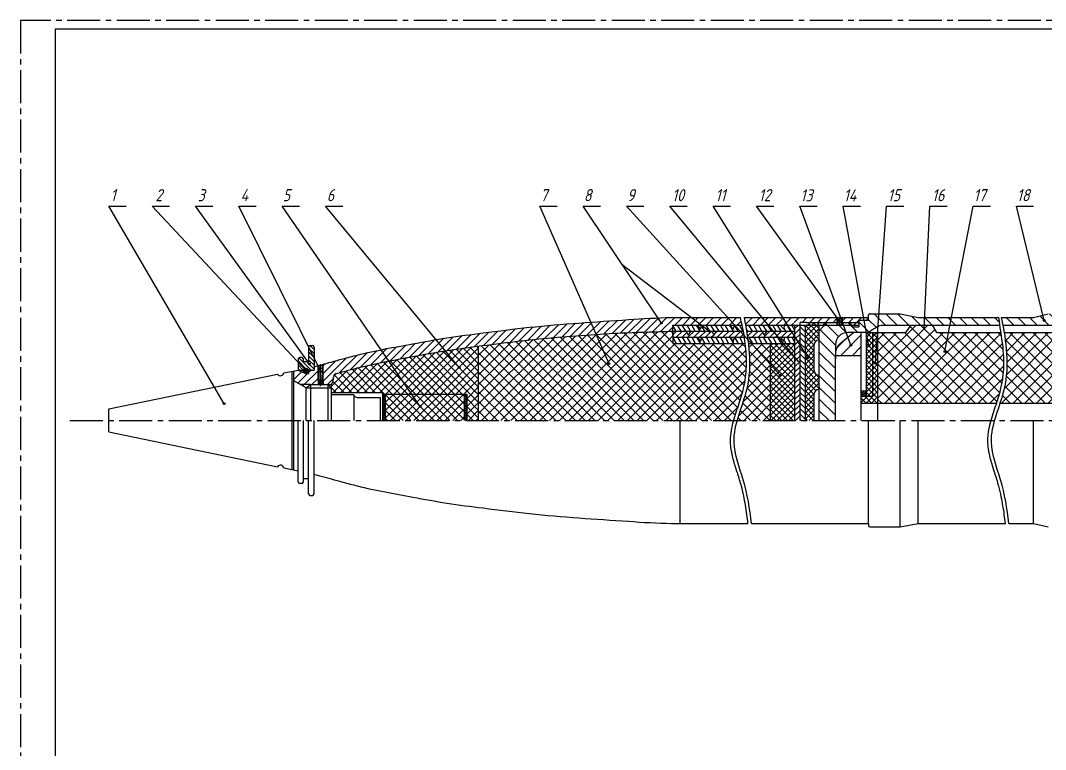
# Model space of a CAD drawing. Extents: x 8551 to 12754, y 3586 to 4451.
# Drawn here: x 9950 to 10541, y 4007 to 4427 of the extents above; entities that cross this region are included whole.
import ezdxf

# ---------------------------------------------------------------- set-up
doc = ezdxf.new("R2010")
doc.units = 0
doc.linetypes.add('CENTER2', pattern=[28.575, 19.05, -3.175, 3.175, -3.175])
doc.layers.get('0').update_dxf_attribs({"linetype": 'CONTINUOUS'})
for name, color, linetype in [('DUONGTAM', 3, 'CENTER2'), ('LIENDAM', 7, 'CONTINUOUS'), ('LIENMANH', 1, 'CONTINUOUS'), ('MATCAT', 5, 'CONTINUOUS'), ('TEXT', 6, 'CONTINUOUS')]:
    doc.layers.add(name, color=color, linetype=linetype)
doc.styles.add('CHUTH', font='vnsimple.shx', dxfattribs={"width": 0.8, "oblique": 15})
pattern_1 = [(45, (4571.3073, 3865.453), (-3.367596, 3.367596), []), (135, (4571.3073, 3865.453), (-3.367596, -3.367596), [])]
pattern_2 = [(225, (4571.3073, 3865.4532), (1.5715448, -1.5715448), []), (315, (4571.3073, 3865.4532), (1.5715448, 1.5715448), [])]

msp = doc.modelspace()

# ---------------------------------------------------------------- hatches: boundary and pattern name
at = {"layer": 'LIENDAM'}
h = msp.add_hatch(dxfattribs=at)
h.set_pattern_fill('ANSI31', color=5, scale=1.5, angle=90, style=0)
h.set_pattern_definition([(135, (4571.3073, 3865.453), (-3.367596, -3.367596), [])])
h.paths.add_polyline_path([(10591.29, 4257.88), (10542.95, 4257.88), (10536.02, 4256.24), (10535.34, 4254.96, -0.276716), (10535.6, 4254.52, -1), (10534.6, 4254.52, -0.566519), (10535.34, 4254.96), (10536.02, 4256.24), (10534.49, 4255.87), (10517.75, 4255.87), (10517.75, 4251.5), (10582.97, 4251.5), (10582.97, 4253.5), (10590.64, 4253.5)])
edge = h.paths.add_edge_path()
edge.add_line((10517.75, 4255.87), (10516.11, 4255.87))
edge.add_spline(control_points=[(10516.11, 4255.87), (10516.41, 4254.41), (10516.71, 4252.95), (10516.99, 4251.5)], knot_values=[17.262663, 17.262663, 17.262663, 17.262663, 17.787383, 17.787383, 17.787383, 17.787383], degree=3, periodic=0)
edge.add_line((10516.99, 4251.5), (10517.75, 4251.5))
edge.add_line((10517.75, 4251.5), (10517.75, 4255.87))
h.paths.add_polyline_path([(10590.64, 4253.5), (10582.97, 4253.5), (10582.97, 4251.5), (10589.55, 4251.5), (10590.44, 4252.21)])
h.paths.add_polyline_path([(10601.35, 4257.88), (10591.29, 4257.88), (10590.64, 4253.5), (10592.05, 4253.5), (10596.8, 4253.5, 0.333624), (10598.8, 4253.5), (10599.35, 4253.5)])
h.paths.add_polyline_path([(10617.91, 4256.09), (10610.11, 4257.88), (10601.35, 4257.88), (10599.35, 4253.5), (10604.28, 4253.5), (10610.11, 4253.5), (10610.11, 4254.63), (10617.04, 4254.63)])
h.paths.add_polyline_path([(10610.11, 4253.5), (10604.28, 4253.5), (10606.17, 4251.5), (10610.11, 4251.5)])
h.paths.add_polyline_path([(10618.85, 4255.87), (10617.91, 4256.09), (10617.04, 4254.63), (10618.85, 4254.63)])
edge = h.paths.add_edge_path()
edge.add_spline(control_points=[(10515.11, 4251.5), (10514.91, 4252.83), (10514.71, 4254.28), (10514.49, 4255.87)], knot_values=[17.207727, 17.207727, 17.207727, 17.207727, 17.586851, 17.586851, 17.586851, 17.586851], degree=3, periodic=0)
edge.add_line((10514.49, 4255.87), (10494.11, 4255.87))
edge.add_line((10494.11, 4255.87), (10491.72, 4251.5))
edge.add_line((10491.72, 4251.5), (10515.11, 4251.5))
h.paths.add_polyline_path([(10494.11, 4255.87), (10467.94, 4255.87), (10458.98, 4257.61), (10455.59, 4251.5), (10491.72, 4251.5)])
edge = h.paths.add_edge_path()
edge.add_line((10458.98, 4257.61), (10457.59, 4257.88))
edge.add_line((10457.59, 4257.88), (10443, 4257.88))
edge.add_line((10443, 4257.88), (10440.46, 4248.08))
edge.add_spline(control_points=[(10440.46, 4248.08), (10441.36, 4248.76), (10443.27, 4250.14), (10445.44, 4251.06), (10446.59, 4251.5)], knot_values=[0.060212, 0.060212, 0.060212, 0.060212, 0.200499, 0.354369, 0.354369, 0.354369, 0.354369], degree=3, periodic=0)
edge.add_line((10446.59, 4251.5), (10455.59, 4251.5))
edge.add_line((10455.59, 4251.5), (10458.98, 4257.61))
edge = h.paths.add_edge_path()
edge.add_line((10443, 4257.88), (10440.04, 4257.88))
edge.add_arc((10440.04, 4257.16), 0.72, 90, 180)
edge.add_line((10439.32, 4257.16), (10439.32, 4256.56))
edge.add_line((10439.32, 4256.56), (10439.32, 4254.09))
edge.add_line((10439.32, 4254.09), (10433.64, 4254.09))
edge.add_line((10433.64, 4254.09), (10433.64, 4250.5))
edge.add_line((10433.64, 4250.5), (10430.3, 4250.5))
edge.add_line((10430.3, 4250.5), (10429.59, 4251.5))
edge.add_line((10429.59, 4251.5), (10429, 4251.5))
edge.add_line((10429, 4251.5), (10429, 4247.18))
edge.add_line((10429, 4247.18), (10439.32, 4247.18))
edge.add_spline(control_points=[(10439.32, 4247.18), (10439.7, 4247.48), (10440.08, 4247.78), (10440.46, 4248.08)], knot_values=[0, 0, 0, 0, 0.060212, 0.060212, 0.060212, 0.060212], degree=3, periodic=0)
edge.add_line((10440.46, 4248.08), (10443, 4257.88))
h.paths.add_polyline_path([(10429, 4252.32), (10429, 4251.5), (10429.59, 4251.5)], flags=17)
h.paths.add_polyline_path([(10429, 4252.32), (10428.52, 4253), (10424.23, 4253), (10424.23, 4251.5), (10429, 4251.5)])
h.paths.add_polyline_path([(10421.23, 4253), (10415.23, 4253), (10413.87, 4251.5), (10421.23, 4251.5)])
edge = h.paths.add_edge_path()
edge.add_line((10427.26, 4247.18), (10429, 4247.18))
edge.add_line((10429, 4247.18), (10429, 4251.5))
edge.add_line((10429, 4251.5), (10423.73, 4251.5))
edge.add_spline(control_points=[(10423.73, 4251.5), (10423.4, 4251.4), (10423.06, 4251.29), (10422.73, 4251.29)], knot_values=[1.020853, 1.020853, 1.020853, 1.020853, 2.041705, 2.041705, 2.041705, 2.041705], degree=3, periodic=0)
edge.add_spline(control_points=[(10422.73, 4251.29), (10422.4, 4251.29), (10422.06, 4251.4), (10421.73, 4251.5)], knot_values=[0, 0, 0, 0, 1.020853, 1.020853, 1.020853, 1.020853], degree=3, periodic=0)
edge.add_line((10421.73, 4251.5), (10413.87, 4251.5))
edge.add_line((10413.87, 4251.5), (10410.87, 4248.18))
edge.add_line((10410.87, 4248.18), (10410.87, 4196.44))
edge.add_line((10410.87, 4196.44), (10420.26, 4196.44))
edge.add_line((10420.26, 4196.44), (10420.26, 4233.29))
edge.add_line((10420.26, 4233.29), (10420.26, 4235.44))
edge.add_line((10420.26, 4235.44), (10420.26, 4240.18))
edge.add_arc((10427.26, 4240.18), 7, 90, 180, ccw=False)
for points in [[(10423.23, 4253.45, 1), (10422.23, 4253.45, 1)], [(10541.17, 4254.11, 1), (10540.17, 4254.11, 1)], [(10320.22, 4252.66, 1), (10319.22, 4252.66, 1)], [(10347.91, 4247.96, 1), (10346.91, 4247.96, 1)], [(10470.82, 4249.34, 1), (10471.82, 4249.34, 1)], [(10429.56, 4239.8, 1), (10428.56, 4239.8, 1)], [(10439.96, 4239.48, 1), (10438.96, 4239.48, 1)], [(10483.86, 4236.21, 1), (10482.86, 4236.21, 1)], [(10399.3, 4230.55, 1), (10398.3, 4230.55, 1)], [(10404.85, 4232.59, 1), (10403.85, 4232.59, 1)], [(10115.1, 4225.04, 1), (10114.1, 4225.04, 1)], [(10117.06, 4229.09, 1), (10116.06, 4229.09, 1)], [(10123.56, 4224.61, 1), (10122.56, 4224.61, 1)], [(10202.46, 4226.98, 1), (10203.46, 4226.98, 1)], [(10288.99, 4229.15, 1), (10289.99, 4229.15, 1)], [(10443.85, 4229.45, 1), (10442.85, 4229.45, 1)], [(10388.72, 4222.51, 1), (10387.72, 4222.51, 1)], [(10067.83, 4206.13, 1), (10066.83, 4206.13, 1)], [(10181.01, 4204.53, 1), (10180.01, 4204.53, 1)]]:
    msp.add_hatch(color=6, dxfattribs=at).paths.add_polyline_path(points)
h = msp.add_hatch(dxfattribs=at)
h.set_pattern_fill('ANSI31', color=3, scale=0.7, angle=180, style=0)
h.set_pattern_definition([(225, (10642.3034, 3674.6949), (1.571545, -1.571545), [])])
h.paths.add_polyline_path([(10399.81, 4251.5), (10396.81, 4251.5), (10396.81, 4196.44), (10399.81, 4196.44)])
h = msp.add_hatch(dxfattribs=at)
h.set_pattern_fill('ANSI31', color=3, scale=0.7, angle=90, style=0)
h.set_pattern_definition([(135, (10642.3034, 3674.6949), (-1.571545, -1.571545), [])])
h.paths.add_polyline_path([(10402.81, 4251.5), (10399.81, 4251.5), (10399.81, 4196.44), (10402.81, 4196.44)])
h = msp.add_hatch(dxfattribs=at)
h.set_pattern_fill('ANSI37', color=5, scale=0.7, angle=180, style=0)
h.set_pattern_definition([(225, (4039.7726, 0), (1.5715448, -1.5715448), []), (315, (4039.7726, 0), (1.5715448, 1.5715448), [])])
h.paths.add_polyline_path([(10402.81, 4235.05), (10404.08, 4233.02, -0.589324), (10404.85, 4232.59, -1), (10403.85, 4232.59, -0.258397), (10404.08, 4233.02), (10402.81, 4235.05), (10402.81, 4196.44), (10407.91, 4196.44), (10407.91, 4211.86, -0.414214), (10410.41, 4214.36), (10410.87, 4214.36), (10410.87, 4222.59), (10410.41, 4222.59, -0.414214), (10407.91, 4225.09), (10407.91, 4240.2, -0.414214), (10410.41, 4242.7), (10410.87, 4242.7), (10410.87, 4251.5), (10403.87, 4251.5), (10402.81, 4251.5)])
edge = h.paths.add_edge_path()
edge.add_spline(control_points=[(10410.87, 4251.5), (10410.62, 4251.74), (10410.16, 4252.18), (10409.92, 4252.74), (10409.83, 4253)], knot_values=[0, 0, 0, 0, 1.025731, 1.85358, 1.85358, 1.85358, 1.85358], degree=3, periodic=0)
edge.add_line((10409.83, 4253), (10405.44, 4253))
edge.add_spline(control_points=[(10405.44, 4253), (10405.33, 4252.7), (10405, 4252.04), (10404.29, 4251.7), (10403.87, 4251.5)], knot_values=[0, 0, 0, 0, 0.937557, 2.260753, 2.260753, 2.260753, 2.260753], degree=3, periodic=0)
edge.add_line((10403.87, 4251.5), (10410.87, 4251.5))
h = msp.add_hatch(dxfattribs=at)
h.set_pattern_fill('ANSI37', color=3, scale=1.5, style=0)
h.set_pattern_definition(pattern_1)
edge = h.paths.add_edge_path()
edge.add_arc((10483.36, 4236.21), 0.5, 61.34336, 180, ccw=False)
edge.add_line((10483.6, 4236.65), (10489.36, 4247.18))
edge.add_line((10489.36, 4247.18), (10477.82, 4247.18))
edge.add_line((10477.82, 4247.18), (10460.77, 4247.18))
edge.add_line((10460.77, 4247.18), (10453.19, 4247.18))
edge.add_line((10453.19, 4247.18), (10444.72, 4231.91))
edge.add_line((10444.72, 4231.91), (10444.72, 4206.45))
edge.add_line((10444.72, 4206.45), (10513.19, 4206.45))
edge.add_spline(control_points=[(10513.19, 4206.45), (10514.05, 4209.05), (10514.87, 4211.63), (10515.81, 4215.33), (10516.06, 4216.46), (10516.49, 4218.74), (10516.68, 4219.88), (10517.12, 4223.31), (10517.29, 4225.62), (10517.46, 4232.58), (10517.13, 4237.3), (10516.28, 4243.73), (10516.04, 4245.37), (10515.76, 4247.18)], knot_values=[11.549638, 11.549638, 11.549638, 11.549638, 12.558442, 12.558442, 13.00755, 13.00755, 13.456658, 13.456658, 14.354874, 14.354874, 16.151306, 16.151306, 16.760509, 16.760509, 16.760509, 16.760509], degree=3, periodic=0)
edge.add_line((10515.76, 4247.18), (10489.36, 4247.18))
edge.add_line((10489.36, 4247.18), (10483.6, 4236.65))
edge.add_arc((10483.36, 4236.21), 0.5, 0, 61.34336, ccw=False)
edge.add_arc((10483.36, 4236.21), 0.5, -180, 0, ccw=False)
h.paths.add_polyline_path([(10453.19, 4247.18), (10444.72, 4247.18), (10444.72, 4231.91)], flags=17)
h.paths.add_polyline_path([(10478.63, 4247.18), (10476.19, 4251.5), (10463.89, 4251.5), (10460.77, 4247.18)])
h = msp.add_hatch(dxfattribs=at)
h.set_pattern_fill('ANSI31', color=5, scale=1.5, angle=180, style=0)
h.set_pattern_definition([(225, (10638.5065, 3674.695), (3.367596, -3.367596), [])])
h.paths.add_polyline_path([(10434.87, 4233.98), (10434.87, 4247.18), (10430.53, 4247.18), (10422.82, 4240.85, 0.224533), (10420.26, 4235.44), (10420.26, 4235.41), (10420.26, 4233.98)])
h = msp.add_hatch(dxfattribs=at)
h.set_pattern_fill('ANSI37', color=4, scale=0.7, angle=180, style=0)
h.set_pattern_definition(pattern_2)
h.paths.add_polyline_path([(10444.72, 4206.45), (10444.72, 4247.18), (10444.57, 4247.18), (10443.39, 4229.95, -2.301604), (10442.85, 4229.45, -0.43448), (10443.39, 4229.95), (10444.57, 4247.18), (10441.72, 4247.18), (10441.72, 4210.45), (10434.87, 4210.45), (10434.87, 4206.45)])
h = msp.add_hatch(dxfattribs=at)
h.set_pattern_fill('ANSI37', color=3, scale=0.7, angle=180, style=0)
h.set_pattern_definition(pattern_2)
h.paths.add_polyline_path([(10441.72, 4247.18), (10440.23, 4247.18), (10439.48, 4244.28, -0.342006), (10439.86, 4243.79, -1), (10438.86, 4243.79, -0.490307), (10439.48, 4244.28), (10440.23, 4247.18), (10439.32, 4247.18), (10437.87, 4247.18), (10437.87, 4210.45), (10441.72, 4210.45)])
h = msp.add_hatch(dxfattribs=at)
h.set_pattern_fill('ANSI37', color=3, scale=1.5, style=0)
h.set_pattern_definition(pattern_1)
edge = h.paths.add_edge_path()
edge.add_spline(control_points=[(10517.76, 4247.18), (10519.6, 4236.14), (10520.36, 4222.57), (10516.22, 4209.26), (10515.29, 4206.45)], knot_values=[11.630396, 11.630396, 11.630396, 11.630396, 15.657288, 16.739606, 16.739606, 16.739606, 16.739606], degree=3, periodic=0)
edge.add_line((10515.29, 4206.45), (10579.99, 4206.45))
edge.add_line((10579.99, 4206.45), (10580.28, 4206.74))
edge.add_line((10580.28, 4206.74), (10580.28, 4247.18))
edge.add_line((10580.28, 4247.18), (10517.76, 4247.18))
h = msp.add_hatch(dxfattribs=at)
h.set_pattern_fill('ANSI37', color=2, angle=90, style=0)
h.set_pattern_definition([(135, (10638.5065, 3674.695), (-2.245064, -2.245064), []), (225, (10638.5065, 3674.695), (2.245064, -2.245064), [])])
edge = h.paths.add_edge_path()
edge.add_spline(control_points=[(10214.23, 4239.35), (10210.4, 4238.86), (10206.59, 4238.36), (10195.67, 4236.84), (10188.61, 4235.62), (10174.23, 4232.99), (10166.99, 4231.68), (10152.83, 4228.86), (10145.98, 4227.24), (10136.63, 4224.75), (10134.3, 4224.12), (10131.96, 4223.48)], knot_values=[0.492093, 0.492093, 0.492093, 0.492093, 0.975753, 0.975753, 1.89204, 1.89204, 2.808327, 2.808327, 3.724614, 3.724614, 4.028131, 4.028131, 4.028131, 4.028131], degree=3, periodic=0)
edge.add_arc((10132.49, 4221.55), 2, 105.25733, 164.82436)
edge.add_spline(control_points=[(10130.49, 4221.5), (10130.51, 4220.69), (10130.39, 4219.13), (10129.54, 4217.77), (10129.12, 4217.1)], knot_values=[0, 0, 0, 0, 0.100333, 0.196987, 0.196987, 0.196987, 0.196987], degree=3, periodic=0)
edge.add_line((10129.12, 4217.1), (10129.12, 4212.6))
edge.add_line((10129.12, 4212.6), (10158.75, 4212.6))
edge.add_line((10158.75, 4212.6), (10158.75, 4211.67))
edge.add_line((10158.75, 4211.67), (10207.43, 4211.67))
edge.add_line((10207.43, 4211.67), (10207.43, 4196.44))
edge.add_line((10207.43, 4196.44), (10214.23, 4196.44))
edge.add_line((10214.23, 4196.44), (10214.23, 4239.35))
h = msp.add_hatch(dxfattribs=at)
h.set_pattern_fill('ANSI31', color=1, scale=0.2, angle=90, style=0)
h.set_pattern_definition([(135, (10638.50655, 3674.69487), (-0.4490128, -0.4490128), [])])
h.paths.add_polyline_path([(10113.97, 4223.68), (10113.97, 4223.68, 0.089689), (10114.49, 4223.54), (10114.71, 4223.54, 0.389499), (10116.1, 4225.02), (10116.1, 4225.06, 0.410788), (10114.6, 4226.54, 0.803407)])
h = msp.add_hatch(dxfattribs=at)
h.set_pattern_fill('ANSI37', color=5, scale=0.3, angle=180, style=0)
h.set_pattern_definition([(225, (10638.50655, 3672.6949), (0.6735192, -0.6735192), []), (315, (10638.50655, 3672.6949), (0.6735192, 0.6735192), [])])
h.paths.add_polyline_path([(10434.87, 4210.45), (10437.87, 4210.45), (10437.87, 4213.45), (10434.87, 4213.45)])
h = msp.add_hatch(dxfattribs=at)
h.set_pattern_fill('ANSI37', color=5, scale=0.3, angle=180, style=0)
h.set_pattern_definition([(225, (10638.50655, 3674.6949), (0.6735192, -0.6735192), []), (315, (10638.50655, 3674.6949), (0.6735192, 0.6735192), [])])
h.paths.add_polyline_path([(10205.93, 4196.44), (10207.43, 4196.44), (10207.43, 4211.67), (10205.93, 4211.67)])
h.paths.add_polyline_path([(10160.25, 4211.67), (10158.75, 4211.67), (10158.75, 4196.44), (10160.25, 4196.44)])
h = msp.add_hatch(dxfattribs=at)
h.set_pattern_fill('ANSI37', color=3, angle=180, style=0)
h.set_pattern_definition([(225, (10638.5065, 3674.695), (2.245064, -2.245064), []), (315, (10638.5065, 3674.695), (2.245064, 2.245064), [])])
h.paths.add_polyline_path([(10160.25, 4211.67), (10160.25, 4196.44), (10205.93, 4196.44), (10205.93, 4211.67)])
at = {"layer": 'MATCAT'}
h = msp.add_hatch(dxfattribs=at)
h.set_pattern_fill('ANSI31', color=5, scale=0.75, angle=255, style=0)
h.set_pattern_definition([(300, (4039.7726, 0), (2.062223, 1.190625), [])])
h.paths.add_polyline_path([(10340.31, 4251.5), (10326.38, 4251.5), (10326.38, 4247.96), (10346.91, 4247.96, -0.164574), (10347.01, 4248.27), (10342.95, 4251.37), (10342.32, 4249.12)])
h.paths.add_polyline_path([(10359.28, 4251.5), (10342.99, 4251.5), (10342.95, 4251.37), (10347.01, 4248.27, -0.717365), (10347.91, 4247.96), (10365.1, 4247.96), (10361.94, 4251.44), (10361.29, 4249.12)])
edge = h.paths.add_edge_path()
edge.add_spline(control_points=[(10367.03, 4247.96), (10366.82, 4249.09), (10366.58, 4250.26), (10366.31, 4251.5)], knot_values=[16.886692, 16.886692, 16.886692, 16.886692, 17.276249, 17.276249, 17.276249, 17.276249], degree=3, periodic=0)
edge.add_line((10366.31, 4251.5), (10361.96, 4251.5))
edge.add_line((10361.96, 4251.5), (10361.94, 4251.44))
edge.add_line((10361.94, 4251.44), (10365.1, 4247.96))
edge.add_line((10365.1, 4247.96), (10367.03, 4247.96))
edge = h.paths.add_edge_path()
edge.add_line((10379.3, 4251.5), (10368.47, 4251.5))
edge.add_spline(control_points=[(10368.47, 4251.5), (10368.7, 4250.32), (10368.91, 4249.14), (10369.11, 4247.96)], knot_values=[16.872733, 16.872733, 16.872733, 16.872733, 17.313798, 17.313798, 17.313798, 17.313798], degree=3, periodic=0)
edge.add_line((10369.11, 4247.96), (10382.12, 4247.96))
edge.add_line((10382.12, 4247.96), (10379.3, 4251.5))
h.paths.add_polyline_path([(10388.34, 4251.5), (10379.3, 4251.5), (10382.12, 4247.96), (10394.72, 4247.96), (10392.51, 4251.5), (10391.02, 4251.5), (10390.35, 4249.12)])
h.paths.add_polyline_path([(10396.81, 4251.5), (10392.51, 4251.5), (10394.72, 4247.96), (10396.81, 4247.96)])
h = msp.add_hatch(dxfattribs=at)
h.set_pattern_fill('NET', color=3, scale=1.25, angle=45, style=0)
h.set_pattern_definition([(45, (-1434.1454, 0), (-2.80633, 2.80633), []), (135, (-1434.1454, 0), (-2.80633, -2.80633), [])])
edge = h.paths.add_edge_path()
edge.add_spline(control_points=[(10361.45, 4196.44), (10362.25, 4199.35), (10363.23, 4202.23), (10365.31, 4208.46), (10366.4, 4211.79), (10367.69, 4217.18), (10368.06, 4219.29), (10368.59, 4223.53), (10368.74, 4225.66), (10368.92, 4232.08), (10368.66, 4236.4), (10368.13, 4240.81), (10368.13, 4240.86), (10368.12, 4240.91)], knot_values=[10.273785, 10.273785, 10.273785, 10.273785, 11.373865, 11.373865, 12.675721, 12.675721, 13.507238, 13.507238, 14.338755, 14.338755, 16.00179, 16.00179, 16.021058, 16.021058, 16.021058, 16.021058], degree=3, periodic=0)
edge.add_line((10368.12, 4240.91), (10326.38, 4240.91))
edge.add_line((10326.38, 4240.91), (10326.38, 4247.96))
edge.add_spline(control_points=[(10326.38, 4247.96), (10322.9, 4247.83), (10319.41, 4247.71), (10307.12, 4247.37), (10298.44, 4247.09), (10287.17, 4246.45), (10284.61, 4246.29), (10282.04, 4246.12)], knot_values=[6.885918, 6.885918, 6.885918, 6.885918, 7.319517, 7.319517, 8.421238, 8.421238, 8.744938, 8.744938, 8.744938, 8.744938], degree=3, periodic=0)
edge.add_line((10282.04, 4246.12), (10289.28, 4229.61))
edge.add_arc((10289.49, 4229.15), 0.5, -180, 113.69515, ccw=False)
edge.add_arc((10289.49, 4229.15), 0.5, 113.69515, 180, ccw=False)
edge.add_line((10289.28, 4229.61), (10282.04, 4246.12))
edge.add_spline(control_points=[(10282.04, 4246.12), (10277.34, 4245.81), (10272.63, 4245.47), (10260.64, 4244.55), (10253.41, 4243.95), (10239.01, 4242.47), (10231.79, 4241.57), (10221.09, 4240.22), (10217.65, 4239.79), (10214.23, 4239.35)], knot_values=[4.028131, 4.028131, 4.028131, 4.028131, 4.620718, 4.620718, 5.537004, 5.537004, 6.453291, 6.453291, 6.885918, 6.885918, 6.885918, 6.885918], degree=3, periodic=0)
edge.add_line((10214.23, 4239.35), (10214.23, 4196.44))
edge.add_line((10214.23, 4196.44), (10361.45, 4196.44))
edge = h.paths.add_edge_path()
edge.add_spline(control_points=[(10370.14, 4240.91), (10371.16, 4232.17), (10371.21, 4217.21), (10365.26, 4202.56), (10363.53, 4196.44)], knot_values=[10.342396, 10.342396, 10.342396, 10.342396, 13.621013, 15.991331, 15.991331, 15.991331, 15.991331], degree=3, periodic=0)
edge.add_line((10363.53, 4196.44), (10382.77, 4196.44))
edge.add_line((10382.77, 4196.44), (10382.77, 4240.91))
edge.add_line((10382.77, 4240.91), (10370.14, 4240.91))
h = msp.add_hatch(dxfattribs=at)
h.set_pattern_fill('ANSI31', color=5, scale=0.75, angle=180, style=0)
h.set_pattern_definition([(225, (4039.7726, 0), (1.683798, -1.683798), [])])
edge = h.paths.add_edge_path()
edge.add_line((10348.79, 4247.96), (10347.91, 4247.96))
edge.add_arc((10347.41, 4247.96), 0.5, -180, 0, ccw=False)
edge.add_line((10346.91, 4247.96), (10336.98, 4247.96))
edge.add_line((10336.98, 4247.96), (10335.22, 4245.61))
edge.add_line((10335.22, 4245.61), (10334.11, 4247.96))
edge.add_line((10334.11, 4247.96), (10326.38, 4247.96))
edge.add_line((10326.38, 4247.96), (10326.38, 4244.43))
edge.add_line((10326.38, 4244.43), (10367.64, 4244.43))
edge.add_spline(control_points=[(10367.64, 4244.43), (10367.6, 4244.73), (10367.55, 4245.02), (10367.5, 4245.32)], knot_values=[16.464874, 16.464874, 16.464874, 16.464874, 16.573136, 16.573136, 16.573136, 16.573136], degree=3, periodic=0)
edge.add_line((10367.5, 4245.32), (10365.1, 4247.96))
edge.add_line((10365.1, 4247.96), (10351.66, 4247.96))
edge.add_line((10351.66, 4247.96), (10349.9, 4245.61))
edge.add_line((10349.9, 4245.61), (10348.79, 4247.96))
edge = h.paths.add_edge_path()
edge.add_line((10377.85, 4247.96), (10369.88, 4247.96))
edge.add_line((10369.88, 4247.96), (10369.22, 4247.31))
edge.add_spline(control_points=[(10369.11, 4247.96), (10369.31, 4246.79), (10369.5, 4245.61), (10369.67, 4244.43)], knot_values=[16.432339, 16.432339, 16.432339, 16.432339, 16.872733, 16.872733, 16.872733, 16.872733], degree=3, periodic=0)
edge.add_line((10369.67, 4244.43), (10384.93, 4244.43))
edge.add_line((10384.93, 4244.43), (10382.12, 4247.96))
edge.add_line((10382.12, 4247.96), (10380.72, 4247.96))
edge.add_line((10380.72, 4247.96), (10378.96, 4245.61))
edge.add_line((10378.96, 4245.61), (10377.85, 4247.96))
h.paths.add_polyline_path([(10394.72, 4247.96), (10382.12, 4247.96), (10384.93, 4244.43), (10396.81, 4244.43), (10396.81, 4244.63)])
h.paths.add_polyline_path([(10396.81, 4247.96), (10394.72, 4247.96), (10396.81, 4244.63)], flags=17)
edge = h.paths.add_edge_path(flags=17)
edge.add_spline(control_points=[(10367.5, 4245.32), (10367.36, 4246.18), (10367.21, 4247.06), (10367.03, 4247.96)], knot_values=[16.573136, 16.573136, 16.573136, 16.573136, 16.886692, 16.886692, 16.886692, 16.886692], degree=3, periodic=0)
edge.add_line((10367.03, 4247.96), (10365.1, 4247.96))
edge.add_line((10365.1, 4247.96), (10367.5, 4245.32))
h = msp.add_hatch(dxfattribs=at)
h.set_pattern_fill('ANSI31', color=5, scale=0.5, angle=180, style=0)
h.set_pattern_definition([(315, (9590.6866, 3674.6949), (-1.122532, -1.122532), [])])
h.paths.add_polyline_path([(10118.24, 4239.7, -0.414214), (10119.2, 4238.74), (10119.2, 4225.52), (10116.02, 4225.52, 0.321351), (10114.6, 4226.54, 0.321351), (10113.18, 4225.52), (10109.99, 4225.52), (10109.99, 4231.75, -0.414214), (10110.95, 4232.71), (10112.1, 4232.71, -0.414214), (10113.06, 4231.75), (10113.06, 4230.17), (10116.03, 4230.17), (10116.03, 4238.74, -0.414214), (10116.99, 4239.7)])
h = msp.add_hatch(dxfattribs=at)
h.set_pattern_fill('NET', color=2, scale=0.75, angle=45, style=0)
h.set_pattern_definition([(45, (-1434.1454, 0), (-1.68379802, 1.68379802), []), (135, (-1434.1454, 0), (-1.68379802, -1.68379802), [])])
h.paths.add_polyline_path([(10396.81, 4240.91), (10382.77, 4240.91), (10382.77, 4196.44), (10396.81, 4196.44)])

# ---------------------------------------------------------------- linework, layer by layer
for p, q in [((10410.41, 4242.7), (10410.87, 4242.7)), ((10410.41, 4214.36), (10410.87, 4214.36))]:
    msp.add_line(p, q)
at = {"color": 1}
for points, knots in [([(10369.69, 4136.83), (10369.5, 4138.65), (10369.29, 4140.46), (10368.57, 4145.88), (10367.97, 4149.47), (10366.82, 4154.87), (10366.39, 4156.68), (10365.59, 4159.7), (10365.25, 4160.91), (10364.53, 4163.32), (10364.14, 4164.54), (10362.96, 4168.2), (10362.14, 4170.67), (10360.74, 4175.67), (10360.16, 4178.2), (10359.74, 4181.71), (10359.66, 4182.66), (10359.56, 4185.51), (10359.68, 4187.41), (10360.19, 4191.14), (10360.57, 4193), (10361.9, 4198.3), (10363.05, 4201.71), (10365.31, 4208.46), (10366.4, 4211.79), (10367.69, 4217.18), (10368.06, 4219.29), (10368.59, 4223.53), (10368.74, 4225.66), (10368.92, 4232.08), (10368.66, 4236.4), (10367.61, 4245.21), (10366.82, 4249.71), (10365.29, 4255.84)], [2.741696, 2.741696, 2.741696, 2.741696, 3.433138, 3.433138, 4.816022, 4.816022, 5.520897, 5.520897, 5.992389, 5.992389, 6.463881, 6.463881, 7.406866, 7.406866, 8.34985, 8.34985, 8.694282, 8.694282, 9.383146, 9.383146, 10.07201, 10.07201, 11.373865, 11.373865, 12.675721, 12.675721, 13.507238, 13.507238, 14.338755, 14.338755, 16.00179, 16.00179, 17.704231, 17.704231, 17.704231, 17.704231]), ([(10371.68, 4137.04), (10370.8, 4145.48), (10368.21, 4161.23), (10357.55, 4186.97), (10373.76, 4217.7), (10370.48, 4242.07), (10367.61, 4255.84)], [2.741696, 2.741696, 2.741696, 2.741696, 5.927455, 8.715509, 12.712713, 17.853798, 17.853798, 17.853798, 17.853798]), ([(10518.29, 4137), (10518.1, 4138.71), (10517.89, 4140.39), (10517.18, 4145.56), (10516.61, 4148.99), (10515.47, 4154.47), (10514.98, 4156.54), (10514.1, 4159.88), (10513.74, 4161.15), (10512.96, 4163.71), (10512.54, 4165), (10511.29, 4168.87), (10510.43, 4171.49), (10509.03, 4176.79), (10508.47, 4179.48), (10508.18, 4183.21), (10508.15, 4184.21), (10508.19, 4186.19), (10508.25, 4187.18), (10508.56, 4190.12), (10508.92, 4192.06), (10510.19, 4197.44), (10511.32, 4200.85), (10513.57, 4207.58), (10514.69, 4210.91), (10515.81, 4215.33), (10516.06, 4216.46), (10516.49, 4218.74), (10516.68, 4219.88), (10517.12, 4223.31), (10517.29, 4225.62), (10517.46, 4232.58), (10517.13, 4237.3), (10515.99, 4245.94), (10515.3, 4249.84), (10514.49, 4255.87)], [2.801167, 2.801167, 2.801167, 2.801167, 3.426796, 3.426796, 4.733377, 4.733377, 5.534942, 5.534942, 6.033478, 6.033478, 6.532014, 6.532014, 7.529087, 7.529087, 8.526159, 8.526159, 8.886104, 8.886104, 9.24605, 9.24605, 9.965941, 9.965941, 11.262191, 11.262191, 12.558442, 12.558442, 13.00755, 13.00755, 13.456658, 13.456658, 14.354874, 14.354874, 16.151306, 16.151306, 17.586851, 17.586851, 17.586851, 17.586851]), ([(10520.31, 4137), (10519.33, 4145.65), (10516.73, 4161.31), (10506.1, 4186.97), (10522.22, 4217.53), (10519.08, 4241.72), (10516.11, 4255.87)], [2.773505, 2.773505, 2.773505, 2.773505, 5.927455, 8.715509, 12.712713, 17.787383, 17.787383, 17.787383, 17.787383])]:
    msp.add_open_spline(points, degree=3, knots=knots, dxfattribs=at)
at = {"layer": 'DUONGTAM'}
for p, q in [((10422.73, 4250.8), (10422.73, 4256.11)), ((10122.98, 4216.23), (10123.02, 4228.97)), ((9978.21, 4196.44), (11072.99, 4196.44))]:
    msp.add_line(p, q, dxfattribs=at)
msp.add_lwpolyline([(9949.79, 3586.15), (11138.79, 3586.15), (11138.79, 4427.15), (9949.79, 4427.15)], close=True, dxfattribs=at)
at = {"layer": 'LIENDAM'}
for p, q in [((10000.84, 4320.06), (10010.84, 4320.06)), ((10025.84, 4320.06), (10035.84, 4320.06)), ((10050.84, 4320.06), (10060.84, 4320.06)), ((10075.84, 4320.06), (10085.84, 4320.06)), ((10100.84, 4320.06), (10110.84, 4320.06)), ((10125.84, 4320.06), (10135.84, 4320.06)), ((10249.59, 4320.06), (10259.59, 4320.06)), ((10274.59, 4320.06), (10284.59, 4320.06)), ((10299.59, 4320.06), (10309.59, 4320.06)), ((10324.59, 4320.06), (10334.59, 4320.06)), ((10349.59, 4320.06), (10359.59, 4320.06)), ((10374.59, 4320.06), (10384.59, 4320.06)), ((10399.59, 4320.06), (10409.59, 4320.06)), ((10424.59, 4320.06), (10434.59, 4320.06)), ((10449.59, 4320.06), (10459.59, 4320.06)), ((10474.59, 4320.06), (10484.59, 4320.06)), ((10499.59, 4320.06), (10509.59, 4320.06)), ((10524.59, 4320.06), (10534.59, 4320.06)), ((10326.38, 4255.84), (10365.29, 4255.84)), ((10367.61, 4255.84), (10421.73, 4255.84)), ((10421.73, 4251.5), (10421.73, 4255.84)), ((10423.73, 4251.5), (10423.73, 4255.84)), ((10423.73, 4255.84), (10439.32, 4255.84)), ((10439.32, 4254.09), (10433.64, 4254.09)), ((10433.64, 4254.09), (10433.64, 4250.5)), ((10439.32, 4256.56), (10439.32, 4257.16)), ((10439.32, 4254.09), (10439.32, 4256.56)), ((10440.04, 4257.88), (10457.59, 4257.88)), ((10457.59, 4257.88), (10467.94, 4255.87)), ((10467.94, 4255.87), (10514.49, 4255.87)), ((10516.11, 4255.87), (10534.49, 4255.87)), ((10534.49, 4255.87), (10542.95, 4257.88)), ((10326.38, 4251.5), (10366.31, 4251.5)), ((10326.38, 4251.5), (10366.31, 4251.5)), ((10326.38, 4248.02), (10326.38, 4251.5)), ((10326.38, 4244.43), (10326.38, 4251.5)), ((10326.38, 4248.02), (10326.38, 4240.91)), ((10340.31, 4251.5), (10342.32, 4249.12)), ((10342.32, 4249.12), (10342.99, 4251.5)), ((10359.28, 4251.5), (10361.29, 4249.12)), ((10361.29, 4249.12), (10361.96, 4251.5)), ((10368.47, 4251.5), (10403.87, 4251.5)), ((10388.34, 4251.5), (10390.35, 4249.12)), ((10390.35, 4249.12), (10391.02, 4251.5)), ((10396.81, 4196.44), (10396.81, 4251.5)), ((10403.48, 4253), (10399.81, 4253)), ((10399.81, 4251.5), (10399.81, 4253)), ((10399.81, 4196.44), (10399.81, 4251.5)), ((10402.81, 4196.44), (10402.81, 4251.5)), ((10403.48, 4253), (10409.83, 4253)), ((10415.23, 4253), (10410.87, 4248.18)), ((10410.87, 4196.44), (10410.87, 4251.5)), ((10410.87, 4251.5), (10413.87, 4251.5)), ((10424.23, 4253), (10428.52, 4253)), ((10430.3, 4250.5), (10428.52, 4253)), ((10429.59, 4251.5), (10433.64, 4251.5)), ((10430.3, 4250.5), (10433.64, 4250.5)), ((10446.59, 4251.5), (10515.11, 4251.5)), ((10460.77, 4247.18), (10463.89, 4251.5)), ((10478.63, 4247.18), (10476.19, 4251.5)), ((10516.99, 4251.5), (10589.55, 4251.5)), ((10326.38, 4247.96), (10367.03, 4247.96)), ((10326.38, 4244.43), (10367.64, 4244.43)), ((10334.11, 4247.96), (10335.22, 4245.61)), ((10335.22, 4245.61), (10336.98, 4247.96)), ((10340.31, 4244.43), (10342.32, 4242.05)), ((10342.32, 4242.05), (10342.99, 4244.43)), ((10348.79, 4247.96), (10349.9, 4245.61)), ((10349.9, 4245.61), (10351.66, 4247.96)), ((10359.28, 4244.43), (10361.29, 4242.05)), ((10361.29, 4242.05), (10361.96, 4244.43)), ((10369.11, 4247.96), (10396.81, 4247.96)), ((10369.67, 4244.43), (10396.81, 4244.43)), ((10377.85, 4247.96), (10378.96, 4245.61)), ((10378.96, 4245.61), (10380.72, 4247.96)), ((10388.34, 4244.43), (10390.35, 4242.05)), ((10390.35, 4242.05), (10391.02, 4244.43)), ((10422.82, 4240.85), (10430.53, 4247.18)), ((10439.32, 4247.18), (10427.26, 4247.18)), ((10434.87, 4247.18), (10434.87, 4196.44)), ((10437.87, 4247.18), (10437.87, 4210.45)), ((10439.32, 4247.18), (10460.77, 4247.18)), ((10441.72, 4210.45), (10441.72, 4247.18)), ((10444.72, 4196.44), (10444.72, 4247.18)), ((10478.63, 4247.18), (10515.76, 4247.18)), ((10517.76, 4247.18), (10582.97, 4247.18)), ((10116.03, 4238.74), (10116.03, 4230.17)), ((10116.99, 4239.7), (10118.24, 4239.7)), ((10119.2, 4238.74), (10119.2, 4225.52)), ((10326.38, 4240.91), (10368.12, 4240.91)), ((10370.14, 4240.91), (10396.81, 4240.91)), ((10407.91, 4225.09), (10407.91, 4240.2)), ((10420.26, 4240.18), (10420.26, 4235.41)), ((10109.99, 4231.75), (10109.99, 4225.52)), ((10112.1, 4232.71), (10110.95, 4232.71)), ((10113.06, 4230.17), (10113.06, 4231.75)), ((10420.26, 4235.44), (10420.26, 4231.99)), ((10420.26, 4233.98), (10434.87, 4233.98)), ((10420.26, 4196.44), (10420.26, 4233.29)), ((10101.76, 4223.83), (10109.99, 4225.52)), ((10106.55, 4168.06), (10106.55, 4224.81)), ((10107.55, 4167.86), (10107.55, 4225.02)), ((10109.99, 4225.52), (10113.18, 4225.52)), ((10109.99, 4225.52), (10113.97, 4223.68)), ((10116.03, 4230.17), (10113.06, 4230.17)), ((10116.02, 4225.52), (10119.2, 4225.52)), ((10116.1, 4225.52), (10116.1, 4223.54)), ((10121.51, 4219.72), (10121.52, 4226.6)), ((10121.52, 4226.6), (10122.94, 4226.59)), ((10122.02, 4226.6), (10122.02, 4228.07)), ((10122.94, 4226.59), (10122.93, 4226.33)), ((10122.93, 4226.33), (10123.08, 4226.33)), ((10123.08, 4226.33), (10123.08, 4226.59)), ((10123.08, 4226.59), (10124.52, 4226.59)), ((10124.02, 4226.59), (10124.02, 4228.61)), ((10124.5, 4219.71), (10124.52, 4226.59)), ((10000.84, 4203.08), (10098.18, 4223.09)), ((10114.71, 4215.23), (10107.55, 4219.35)), ((10113.97, 4223.68), (10114.26, 4223.54)), ((10114.26, 4223.54), (10116.1, 4223.54)), ((10121.51, 4219.72), (10124.51, 4219.71)), ((10122, 4219.28), (10121.51, 4219.72)), ((10122, 4219.28), (10124, 4219.27)), ((10122, 4219.28), (10122, 4217.1)), ((10124, 4219.27), (10124.51, 4219.71)), ((10124, 4217.1), (10124, 4219.27)), ((10410.41, 4222.59), (10410.87, 4222.59)), ((10114.71, 4215.23), (10117.13, 4217.1)), ((10114.71, 4196.44), (10114.71, 4215.23)), ((10117.13, 4217.1), (10117.13, 4196.44)), ((10117.13, 4217.1), (10127.12, 4217.1)), ((10122, 4218.34), (10124, 4218.33)), ((10122, 4218.34), (10122.99, 4217.1)), ((10124, 4218.33), (10122.99, 4217.1)), ((10127.12, 4217.1), (10127.12, 4196.44)), ((10129.12, 4215.23), (10127.12, 4217.1)), ((10129.12, 4217.1), (10129.12, 4196.44)), ((10129.12, 4212.6), (10158.75, 4212.6)), ((10158.75, 4212.6), (10158.75, 4196.44)), ((10434.87, 4213.45), (10437.87, 4213.45)), ((10142.19, 4211.29), (10129.12, 4211.29)), ((10142.19, 4211.29), (10142.19, 4196.44)), ((10144.14, 4209.72), (10157.37, 4209.72)), ((10157.37, 4209.72), (10157.37, 4196.44)), ((10158.75, 4211.67), (10207.43, 4211.67)), ((10160.25, 4211.67), (10160.25, 4196.44)), ((10205.93, 4211.67), (10205.93, 4196.44)), ((10207.43, 4211.67), (10207.43, 4196.44)), ((10407.91, 4196.44), (10407.91, 4211.86)), ((10434.87, 4210.45), (10441.72, 4210.45)), ((10000.84, 4189.79), (10000.84, 4203.08)), ((10434.87, 4206.45), (10444.72, 4206.45)), ((10444.72, 4206.45), (10513.19, 4206.45)), ((10515.29, 4206.45), (10580.28, 4206.45)), ((10109.99, 4161.13), (10109.99, 4196.44)), ((10113.06, 4161.13), (10113.06, 4196.44)), ((10116.03, 4154.14), (10116.03, 4196.44)), ((10119.2, 4154.14), (10119.2, 4196.44)), ((10330.38, 4196.44), (10330.38, 4137.04)), ((10439.32, 4137.04), (10439.32, 4196.44)), ((10457.59, 4134.99), (10457.59, 4196.44)), ((10467.94, 4137), (10467.94, 4196.44)), ((10534.49, 4137), (10534.49, 4196.44)), ((10000.84, 4189.79), (10098.18, 4169.78)), ((10101.76, 4169.05), (10109.99, 4167.35)), ((10112.1, 4160.17), (10110.95, 4160.17)), ((10116.03, 4162.71), (10113.06, 4162.71)), ((10116.99, 4153.18), (10118.24, 4153.18)), ((10326.38, 4137.04), (10369.67, 4137.04)), ((10371.68, 4137.04), (10439.32, 4137.04)), ((10439.32, 4137.04), (10439.32, 4135.71)), ((10457.59, 4134.99), (10467.94, 4137)), ((10467.94, 4137), (10518.29, 4137)), ((10520.31, 4137), (10534.49, 4137)), ((10534.49, 4137), (10542.95, 4134.99)), ((10440.04, 4134.99), (10457.59, 4134.99))]:
    msp.add_line(p, q, dxfattribs=at)
at = {"layer": 'LIENDAM', "color": 1}
for p, q in [((10409.83, 4253), (10415.23, 4253)), ((10428.52, 4253), (10433.64, 4253)), ((10121.52, 4226.6), (10121.52, 4228.08)), ((10124.52, 4226.59), (10124.52, 4228.9))]:
    msp.add_line(p, q, dxfattribs=at)
at = {"layer": 'LIENDAM', "color": 0}
msp.add_line((10415.23, 4253), (10421.23, 4253), dxfattribs=at)
at = {"layer": 'LIENDAM', "color": 5}
msp.add_line((10369.88, 4247.96), (10369.22, 4247.31), dxfattribs=at)
at = {"layer": 'LIENDAM'}
msp.add_lwpolyline([(9969.79, 3591.15), (11133.79, 3591.15), (11133.79, 4422.15), (9969.79, 4422.15)], close=True, dxfattribs=at)
at = {"layer": 'LIENDAM', "color": 6}
for centre in [(10422.73, 4253.45), (10540.67, 4254.11), (10319.72, 4252.66), (10347.41, 4247.96), (10429.06, 4239.8), (10439.46, 4239.48), (10483.36, 4236.21), (10404.35, 4232.59), (10114.6, 4225.04), (10116.56, 4229.09), (10123.06, 4224.61), (10202.96, 4226.98), (10289.49, 4229.15), (10443.35, 4229.45), (10388.22, 4222.51), (10067.33, 4206.13), (10180.51, 4204.53)]:
    msp.add_circle(centre, 0.5, dxfattribs=at)
at = {"layer": 'LIENDAM'}
msp.add_circle((10114.6, 4225.04), 1.5, dxfattribs=at)
for centre, radius, start, end in [((10440.04, 4257.16), 0.72, 90, 180), ((10410.41, 4240.2), 2.5, 90, 180), ((10427.26, 4240.18), 7, 90, 180), ((10116.99, 4238.74), 0.96, 90, 180), ((10118.24, 4238.74), 0.96, 0, 90), ((10427.26, 4235.44), 7, 129.38043, 180), ((10110.95, 4231.75), 0.96, 90, 180), ((10112.1, 4231.75), 0.96, 0, 90), ((10121.93, 4232.34), 4.27, 264.56265, 306.00217), ((10410.41, 4225.09), 2.5, 180, 270), ((10099.8, 4224.26), 2, 215.72824, 347.50486), ((10132.49, 4221.55), 2, 105.25733, 181.35385), ((10410.41, 4211.86), 2.5, 90, 180), ((10144.14, 4211.72), 2, 192.58326, 270), ((10099.8, 4168.62), 2, 12.49514, 144.27176), ((10110.95, 4161.13), 0.96, 180, 270), ((10112.1, 4161.13), 0.96, 270, 0), ((10116.99, 4154.14), 0.96, 180, 270), ((10118.24, 4154.14), 0.96, 270, 0), ((10440.04, 4135.71), 0.72, 180, 270)]:
    msp.add_arc(centre, radius, start, end, dxfattribs=at)
for points, knots in [([(10124.44, 4228.88), (10126.01, 4229.31), (10129.8, 4230.35), (10136.41, 4232.13), (10151.95, 4236.32), (10172.1, 4239.83), (10196.24, 4244.4), (10218.73, 4247.1), (10244.08, 4250.48), (10272.05, 4252.69), (10299.43, 4254.52), (10317.61, 4255.73), (10326.07, 4255.81), (10326.38, 4255.84)], [0.249301, 0.249301, 0.249301, 0.249301, 0.452513, 0.740265, 1.104997, 2.464012, 3.294372, 4.174785, 5.294606, 6.490593, 7.681749, 8.723866, 8.755187, 8.755187, 8.755187, 8.755187]), ([(10403.87, 4251.5), (10404.29, 4251.7), (10405, 4252.04), (10405.33, 4252.7), (10405.44, 4253)], [0, 0, 0, 0, 1.323196, 2.260753, 2.260753, 2.260753, 2.260753]), ([(10410.87, 4251.5), (10410.62, 4251.74), (10410.16, 4252.18), (10409.92, 4252.74), (10409.83, 4253)], [0, 0, 0, 0, 1.025731, 1.85358, 1.85358, 1.85358, 1.85358]), ([(10439.32, 4247.18), (10440.59, 4248.18), (10442.82, 4249.95), (10445.44, 4251.06), (10446.59, 4251.5)], [0, 0, 0, 0, 0.2004991, 0.3543689, 0.3543689, 0.3543689, 0.3543689]), ([(10131.96, 4223.48), (10134.3, 4224.12), (10136.63, 4224.75), (10145.98, 4227.24), (10152.83, 4228.86), (10166.99, 4231.68), (10174.23, 4232.99), (10188.61, 4235.62), (10195.67, 4236.84), (10209.97, 4238.83), (10217.25, 4239.73), (10231.79, 4241.57), (10239.01, 4242.47), (10253.41, 4243.95), (10260.64, 4244.55), (10275.2, 4245.67), (10282.48, 4246.18), (10298.44, 4247.09), (10307.12, 4247.37), (10319.41, 4247.71), (10322.9, 4247.83), (10326.38, 4247.96)], [0.492093, 0.492093, 0.492093, 0.492093, 0.79561, 0.79561, 1.711897, 1.711897, 2.628184, 2.628184, 3.54447, 3.54447, 4.460757, 4.460757, 5.377044, 5.377044, 6.293331, 6.293331, 7.209618, 7.209618, 8.311338, 8.311338, 8.744938, 8.744938, 8.744938, 8.744938]), ([(10129.12, 4217.1), (10129.54, 4217.77), (10130.39, 4219.13), (10130.51, 4220.69), (10130.49, 4221.5)], [0, 0, 0, 0, 0.0966544, 0.1969874, 0.1969874, 0.1969874, 0.1969874]), ([(10119.2, 4165.43), (10120.58, 4165.05), (10123.89, 4164.15), (10129.43, 4162.63), (10136.41, 4160.75), (10151.95, 4156.56), (10172.1, 4153.04), (10196.24, 4148.48), (10218.73, 4145.78), (10244.08, 4142.39), (10272.05, 4140.19), (10299.43, 4138.35), (10317.61, 4137.15), (10326.07, 4137.06), (10326.38, 4137.04)], [0.022853, 0.022853, 0.022853, 0.022853, 0.201117, 0.452513, 0.740265, 1.104997, 2.464012, 3.294372, 4.174785, 5.294606, 6.490593, 7.681749, 8.723866, 8.755187, 8.755187, 8.755187, 8.755187])]:
    msp.add_open_spline(points, degree=3, knots=knots, dxfattribs=at)
for points in [[(10421.68, 4255.84), (10422.73, 4255.63), (10423.73, 4255.84)], [(10421.73, 4251.5), (10422.73, 4251.29), (10423.73, 4251.5)]]:
    msp.add_spline(points, degree=3, dxfattribs=at)
msp.add_open_spline([(10119.2, 4227.45), (10119.98, 4227.66), (10120.75, 4227.87), (10121.53, 4228.08)], degree=3, dxfattribs=at)
at = {"layer": 'LIENMANH'}
for p, q in [((10421.23, 4251.5), (10421.23, 4255.84)), ((10424.23, 4251.5), (10424.23, 4255.84)), ((10403.87, 4251.5), (10410.87, 4251.5)), ((10413.87, 4251.5), (10421.73, 4251.5)), ((10423.73, 4251.5), (10429.59, 4251.5)), ((10214.23, 4196.44), (10214.23, 4239.35)), ((10382.77, 4196.44), (10382.77, 4240.91)), ((10122, 4219.28), (10122.02, 4226.6)), ((10124, 4219.27), (10124.02, 4226.59)), ((10121.51, 4219.72), (10121.51, 4217.1)), ((10124.51, 4219.71), (10124.51, 4217.1)), ((10117.13, 4217.1), (10111.46, 4217.1)), ((10114.71, 4215.23), (10129.12, 4215.23)), ((10127.12, 4217.1), (10129.12, 4217.1))]:
    msp.add_line(p, q, dxfattribs=at)
at = {"layer": 'MATCAT', "color": 5}
for p, q in [((10294.3, 4254.18), (10286.53, 4246.41)), ((10299.12, 4254.5), (10291.3, 4246.68)), ((10303.92, 4254.82), (10296.02, 4246.92)), ((10308.72, 4255.12), (10300.72, 4247.12)), ((10313.48, 4255.39), (10305.38, 4247.29)), ((10318.19, 4255.61), (10310.02, 4247.44)), ((10322.82, 4255.76), (10314.64, 4247.58)), ((10327.39, 4255.84), (10319.27, 4247.71)), ((10331.88, 4255.84), (10327.55, 4251.5)), ((10336.37, 4255.84), (10332.04, 4251.5)), ((10340.37, 4255.35), (10336.53, 4251.5)), ((10340.86, 4255.84), (10340.37, 4255.35)), ((10345.35, 4255.84), (10341.98, 4252.46)), ((10349.84, 4255.84), (10345.51, 4251.5)), ((10354.33, 4255.84), (10350, 4251.5)), ((10358.82, 4255.84), (10354.49, 4251.5)), ((10363.31, 4255.84), (10358.98, 4251.5)), ((10367.8, 4255.84), (10367.64, 4255.67)), ((10372.29, 4255.84), (10368.39, 4251.93)), ((10376.78, 4255.84), (10372.45, 4251.5)), ((10381.27, 4255.84), (10376.94, 4251.5)), ((10385.76, 4255.84), (10381.43, 4251.5)), ((10388.41, 4253.99), (10385.92, 4251.5)), ((10390.25, 4255.84), (10388.41, 4253.99)), ((10394.74, 4255.84), (10390.41, 4251.5)), ((10399.23, 4255.84), (10396.4, 4253)), ((10403.72, 4255.84), (10400.89, 4253)), ((10408.22, 4255.84), (10405.38, 4253)), ((10412.71, 4255.84), (10409.87, 4253)), ((10417.2, 4255.84), (10414.36, 4253)), ((10421.23, 4255.38), (10418.85, 4253)), ((10426.18, 4255.84), (10424.23, 4253.89)), ((10429.01, 4254.18), (10427.83, 4253)), ((10430.67, 4255.84), (10429.01, 4254.18)), ((10435.16, 4255.84), (10432.32, 4253)), ((10439.32, 4255.51), (10437.9, 4254.09)), ((10225.25, 4247.98), (10216.96, 4239.7)), ((10230.39, 4248.63), (10222.1, 4240.35)), ((10235.51, 4249.26), (10227.24, 4240.99)), ((10240.59, 4249.85), (10232.37, 4241.63)), ((10245.62, 4250.39), (10237.47, 4242.24)), ((10250.6, 4250.88), (10242.53, 4242.82)), ((10255.54, 4251.33), (10247.55, 4243.34)), ((10260.44, 4251.74), (10252.52, 4243.82)), ((10265.31, 4252.13), (10257.45, 4244.26)), ((10270.17, 4252.49), (10262.35, 4244.67)), ((10275.01, 4252.85), (10267.22, 4245.06)), ((10279.84, 4253.19), (10272.08, 4245.42)), ((10284.67, 4253.52), (10276.92, 4245.77)), ((10289.49, 4253.85), (10281.74, 4246.1)), ((10326.38, 4250.34), (10323.92, 4247.87)), ((10341.98, 4252.46), (10341.02, 4251.5)), ((10365.78, 4253.81), (10363.47, 4251.5)), ((10396.01, 4252.62), (10394.9, 4251.5)), ((10409.87, 4253), (10409.84, 4252.97)), ((10414.36, 4253), (10412.86, 4251.5)), ((10432.32, 4253), (10430.82, 4251.5)), ((10188.76, 4242.93), (10179.86, 4234.02)), ((10194.16, 4243.84), (10185.34, 4235.02)), ((10199.46, 4244.64), (10190.78, 4235.96)), ((10204.67, 4245.37), (10196.15, 4236.84)), ((10209.83, 4246.03), (10201.43, 4237.64)), ((10214.96, 4246.68), (10206.64, 4238.36)), ((10220.1, 4247.33), (10211.81, 4239.04)), ((10326.38, 4244.19), (10328.29, 4240.9)), ((10328.99, 4244.43), (10331.04, 4240.9)), ((10331.74, 4244.43), (10333.79, 4240.9)), ((10334.49, 4244.43), (10336.53, 4240.9)), ((10337.24, 4244.43), (10339.28, 4240.9)), ((10339.99, 4244.43), (10342.03, 4240.9)), ((10342.91, 4244.15), (10344.78, 4240.9)), ((10345.49, 4244.43), (10347.26, 4241.37)), ((10348.24, 4244.43), (10350.28, 4240.9)), ((10350.99, 4244.43), (10353.03, 4240.9)), ((10353.74, 4244.43), (10355.78, 4240.9)), ((10356.49, 4244.43), (10358.53, 4240.9)), ((10359.24, 4244.43), (10361.28, 4240.9)), ((10361.99, 4244.43), (10362.17, 4244.12)), ((10362.17, 4244.12), (10364.03, 4240.9)), ((10364.74, 4244.43), (10366.78, 4240.9)), ((10370.24, 4244.43), (10372.28, 4240.9)), ((10372.99, 4244.43), (10375.03, 4240.9)), ((10375.74, 4244.43), (10377.78, 4240.9)), ((10378.49, 4244.43), (10380.53, 4240.9)), ((10381.24, 4244.43), (10383.28, 4240.9)), ((10383.99, 4244.43), (10386.03, 4240.9)), ((10386.74, 4244.43), (10388.78, 4240.9)), ((10390.52, 4242.65), (10391.53, 4240.9)), ((10392.23, 4244.43), (10394.28, 4240.9)), ((10394.98, 4244.43), (10396.81, 4241.27)), ((10155.65, 4236.76), (10146.09, 4227.19)), ((10161.26, 4237.87), (10151.96, 4228.58)), ((10166.79, 4238.92), (10157.69, 4229.82)), ((10172.29, 4239.93), (10163.3, 4230.94)), ((10177.79, 4240.94), (10172.97, 4236.11)), ((10183.29, 4241.95), (10174.36, 4233.02)), ((10137.97, 4232.55), (10124.51, 4219.08)), ((10131.82, 4230.89), (10124.51, 4223.58)), ((10144.04, 4234.13), (10133.93, 4224.02)), ((10149.93, 4235.53), (10140.06, 4225.66)), ((10172.79, 4235.94), (10168.85, 4231.99)), ((10108.11, 4225.13), (10107.55, 4224.58)), ((10112.04, 4224.57), (10107.55, 4220.09)), ((10121.52, 4225.07), (10113.54, 4217.1)), ((10117.47, 4225.52), (10116.1, 4224.14)), ((10119.48, 4227.53), (10119.2, 4227.25)), ((10125.66, 4229.21), (10124.02, 4227.58)), ((10115.5, 4223.54), (10109.93, 4217.98)), ((10121.51, 4220.57), (10118.03, 4217.1)), ((10130.47, 4220.56), (10127.01, 4217.1)), ((10113.54, 4217.1), (10112.78, 4216.34)), ((10122.9, 4217.48), (10122.52, 4217.1))]:
    msp.add_line(p, q, dxfattribs=at)
at = {"layer": 'TEXT', "color": 6}
msp.add_line((10067.33, 4206.13), (10000.84, 4320.06), dxfattribs=at)
at = {"layer": 'TEXT'}
for p, q in [((10114.6, 4225.04), (10025.84, 4320.06)), ((10116.56, 4229.09), (10050.84, 4320.06)), ((10123.06, 4224.61), (10075.84, 4320.06)), ((10180.51, 4204.53), (10100.84, 4320.06)), ((10202.96, 4226.98), (10125.84, 4320.06)), ((10289.49, 4229.15), (10249.59, 4320.06)), ((10319.72, 4252.66), (10274.59, 4320.06)), ((10388.22, 4222.51), (10299.59, 4320.06)), ((10398.81, 4230.55), (10324.59, 4320.06)), ((10404.35, 4232.59), (10349.59, 4320.06)), ((10422.73, 4253.45), (10374.59, 4320.06)), ((10429.06, 4239.8), (10399.59, 4320.06)), ((10439.46, 4239.48), (10424.59, 4320.06)), ((10443.35, 4229.45), (10449.59, 4320.06)), ((10471.34, 4249.36), (10474.59, 4320.06)), ((10483.36, 4236.21), (10499.59, 4320.06)), ((10540.67, 4254.11), (10524.59, 4320.06)), ((10297.16, 4286.36), (10347.41, 4247.96))]:
    msp.add_line(p, q, dxfattribs=at)

# ---------------------------------------------------------------- texts
at = {"layer": 'TEXT', "style": 'CHUTH', "oblique": 15, "width": 0.8}
for s, p in [('1', (10001.74, 4322.91)), ('2', (10027.65, 4322.91)), ('3', (10052.01, 4322.91)), ('4', (10076.8, 4322.91)), ('5', (10101.16, 4322.91)), ('6', (10126.6, 4322.91)), ('7', (10249.81, 4322.91)), ('8', (10274.93, 4322.91)), ('9', (10299.93, 4322.91)), ('10', (10325.86, 4322.9)), ('11', (10350.86, 4322.9)), ('12', (10375.86, 4322.9)), ('13', (10399.92, 4322.84)), ('14', (10424.92, 4322.84)), ('15', (10450.32, 4322.91)), ('16', (10475.86, 4322.91)), ('17', (10499.91, 4322.91)), ('18', (10524.91, 4322.91))]:
    msp.add_text(s, height=7, dxfattribs=at).set_placement(p)

doc.saveas('drawing.dxf')
